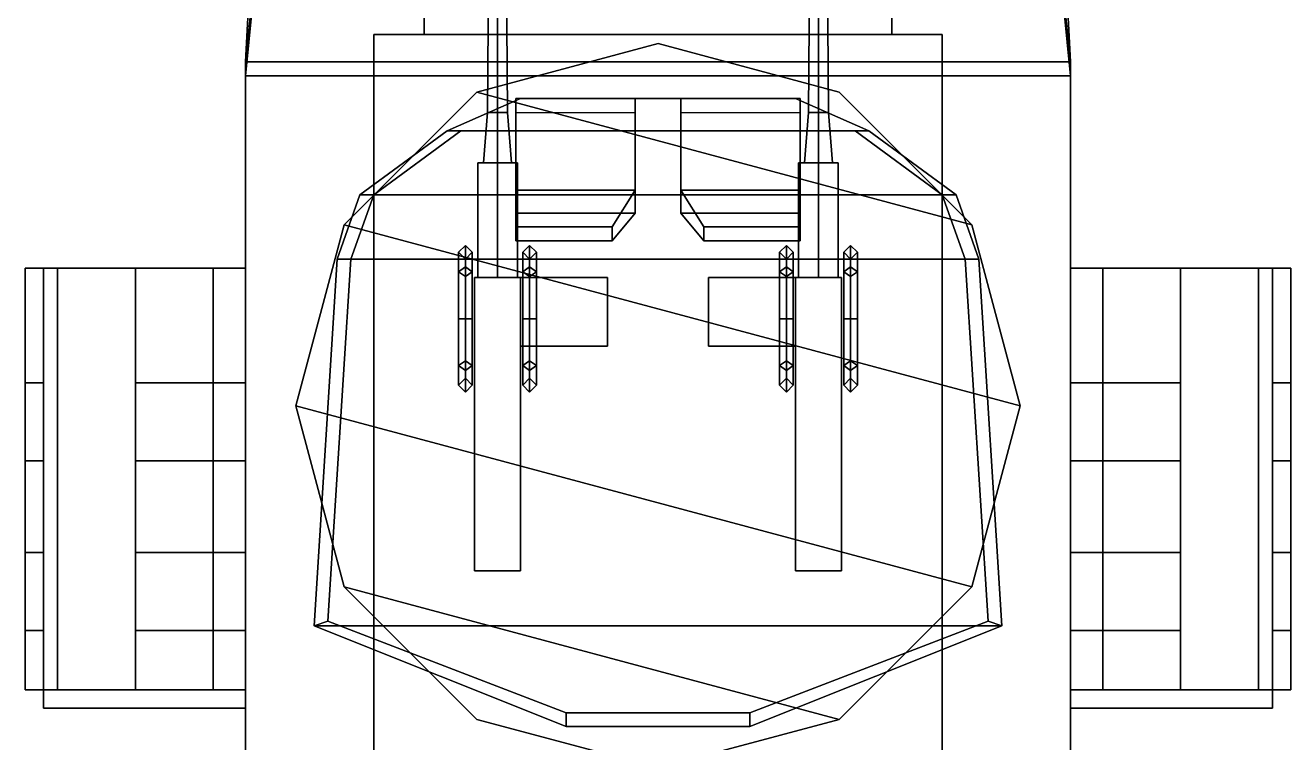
# Model space of a CAD drawing. Header units: millimetres. Extents: x -1.4 to 3, y -2.7 to 19.3.
# Drawn here: x -1.38 to 1.38, y -0.545 to 1.02 of the extents above; entities that cross this region are included whole.
import ezdxf

# ---------------------------------------------------------------- set-up
doc = ezdxf.new("R2010")
doc.units = ezdxf.units.MM
doc.layers.add('gun', color=1, linetype='Continuous')
doc.layers.add('turret', color=2, linetype='Continuous')

msp = doc.modelspace()

# ---------------------------------------------------------------- linework, layer by layer
for points in [[(-0.51, 2.14, 0.42), (-0.51, 1, 0.42), (-0.51, 1, 0.81), (-0.51, 2.59, 0.81)], [(0.51, 1, 0.81), (0.51, 1, 0.42), (0.51, 2.14, 0.42), (0.51, 2.59, 0.81)], [(0.51, 2.14, 0.42), (0.51, 1, 0.42), (-0.51, 1, 0.42), (-0.51, 2.14, 0.42)], [(-0.85, 1.41, 0.81), (-0.85, 1.41, 0.81), (-0.9, 0.94, 1.65), (-0.89, 1.12, 1.74)], [(-0.85, 1.41, 0.81), (-0.9, 0.91, 0.81), (-0.9, 0.91, 1.65), (-0.9, 0.94, 1.65)], [(0.85, 1.41, 0.81), (0.9, 0.91, 0.81), (-0.9, 0.91, 0.81), (-0.85, 1.41, 0.81)], [(0.9, 0.94, 1.65), (0.85, 1.41, 0.81), (0.85, 1.41, 0.81), (0.89, 1.12, 1.74)], [(0.9, 0.91, 1.65), (0.9, 0.91, 0.81), (0.85, 1.41, 0.81), (0.9, 0.94, 1.65)], [(-0.89, 1.12, 1.74), (-0.9, 0.94, 1.65), (0.9, 0.94, 1.65), (0.89, 1.12, 1.74)], [(-0.62, 1, 0.42), (-0.62, -2.11, 0.42), (-0.62, -2.11, 0.81), (-0.62, 1, 0.81)], [(0.62, 1, 0.42), (0.62, -2.11, 0.42), (-0.62, -2.11, 0.42), (-0.62, 1, 0.42)], [(-0.51, 1, 0.42), (-0.62, 1, 0.42), (-0.62, 1, 0.81), (-0.51, 1, 0.81)], [(0.62, 1, 0.42), (0.51, 1, 0.42), (0.51, 1, 0.81), (0.62, 1, 0.81)], [(0.62, -2.11, 0.81), (0.62, -2.11, 0.42), (0.62, 1, 0.42), (0.62, 1, 0.81)], [(-0.9, 0.94, 1.65), (-0.9, -1.03, 1.65), (0.9, -1.03, 1.65), (0.9, 0.94, 1.65)], [(-0.9, 0.91, 0.81), (-0.9, -1.03, 0.81), (-0.9, -1.03, 1.65), (-0.9, 0.91, 1.65)], [(0.9, 0.91, 0.81), (0.9, -1.03, 0.81), (-0.9, -1.03, 0.81), (-0.9, 0.91, 0.81)], [(0.9, -1.03, 1.65), (0.9, -1.03, 0.81), (0.9, 0.91, 0.81), (0.9, 0.91, 1.65)], [(-1.38, 0.49, 1.26), (-1.3097, 0.49, 1.0903), (-1.3097, -0.43, 1.0903), (-1.38, -0.43, 1.26)], [(-1.3097, 0.49, 1.4297), (-1.38, 0.49, 1.26), (-1.38, -0.43, 1.26), (-1.3097, -0.43, 1.4297)], [(-0.9, 0.49, 1.26), (-1.3097, 0.49, 1.0903), (-1.38, 0.49, 1.26), (-0.9703, 0.49, 1.4297)], [(-0.9703, 0.49, 1.4297), (-1.38, 0.49, 1.26), (-1.3097, 0.49, 1.4297), (-1.14, 0.49, 1.5)], [(-1.34, 0.49, 0.93), (-1.34, -0.47, 0.93), (-0.9, -0.47, 0.93), (-0.9, 0.49, 0.93)], [(-0.9, 0.49, 0.52), (-0.9, -0.47, 0.52), (-1.34, -0.47, 0.52), (-1.34, 0.49, 0.52)], [(-0.9, 0.49, 0.93), (-0.9, 0.49, 0.52), (-1.34, 0.49, 0.52), (-1.34, 0.49, 0.93)], [(-1.34, 0.49, 0.52), (-1.34, -0.47, 0.52), (-1.34, -0.47, 0.93), (-1.34, 0.49, 0.93)], [(-1.3097, 0.49, 1.0903), (-1.14, 0.49, 1.02), (-1.14, -0.43, 1.02), (-1.3097, -0.43, 1.0903)], [(-1.14, 0.49, 1.5), (-1.3097, 0.49, 1.4297), (-1.3097, -0.43, 1.4297), (-1.14, -0.43, 1.5)], [(-0.9703, 0.49, 1.0903), (-1.14, 0.49, 1.02), (-1.3097, 0.49, 1.0903), (-0.9, 0.49, 1.26)], [(-1.14, 0.49, 1.02), (-0.9703, 0.49, 1.0903), (-0.9703, -0.43, 1.0903), (-1.14, -0.43, 1.02)], [(-0.9703, 0.49, 1.4297), (-1.14, 0.49, 1.5), (-1.14, -0.43, 1.5), (-0.9703, -0.43, 1.4297)], [(-0.9703, 0.49, 1.0903), (-0.9, 0.49, 1.26), (-0.9, -0.43, 1.26), (-0.9703, -0.43, 1.0903)], [(-0.9, 0.49, 1.26), (-0.9703, 0.49, 1.4297), (-0.9703, -0.43, 1.4297), (-0.9, -0.43, 1.26)], [(-0.9, 0.49, 0.81), (-0.9, -0.47, 0.81), (-0.9, -0.47, 0.52), (-0.9, 0.49, 0.52)], [(1.34, 0.49, 0.93), (1.34, 0.49, 0.52), (0.9, 0.49, 0.52), (0.9, 0.49, 0.93)], [(0.9, 0.49, 0.93), (0.9, -0.47, 0.93), (1.34, -0.47, 0.93), (1.34, 0.49, 0.93)], [(1.34, 0.49, 0.52), (1.34, -0.47, 0.52), (0.9, -0.47, 0.52), (0.9, 0.49, 0.52)], [(0.9, 0.49, 0.52), (0.9, -0.47, 0.52), (0.9, -0.47, 0.81), (0.9, 0.49, 0.81)], [(0.9703, 0.49, 1.4297), (0.9, 0.49, 1.26), (0.9, -0.43, 1.26), (0.9703, -0.43, 1.4297)], [(0.9, 0.49, 1.26), (0.9703, 0.49, 1.0903), (0.9703, -0.43, 1.0903), (0.9, -0.43, 1.26)], [(1.3097, 0.49, 1.4297), (0.9, 0.49, 1.26), (0.9703, 0.49, 1.4297), (1.14, 0.49, 1.5)], [(1.38, 0.49, 1.26), (0.9703, 0.49, 1.0903), (0.9, 0.49, 1.26), (1.3097, 0.49, 1.4297)], [(1.14, 0.49, 1.5), (0.9703, 0.49, 1.4297), (0.9703, -0.43, 1.4297), (1.14, -0.43, 1.5)], [(0.9703, 0.49, 1.0903), (1.14, 0.49, 1.02), (1.14, -0.43, 1.02), (0.9703, -0.43, 1.0903)], [(1.3097, 0.49, 1.0903), (1.14, 0.49, 1.02), (0.9703, 0.49, 1.0903), (1.38, 0.49, 1.26)], [(1.3097, 0.49, 1.4297), (1.14, 0.49, 1.5), (1.14, -0.43, 1.5), (1.3097, -0.43, 1.4297)], [(1.14, 0.49, 1.02), (1.3097, 0.49, 1.0903), (1.3097, -0.43, 1.0903), (1.14, -0.43, 1.02)], [(1.38, 0.49, 1.26), (1.3097, 0.49, 1.4297), (1.3097, -0.43, 1.4297), (1.38, -0.43, 1.26)], [(1.3097, 0.49, 1.0903), (1.38, 0.49, 1.26), (1.38, -0.43, 1.26), (1.3097, -0.43, 1.0903)], [(1.34, -0.47, 0.93), (1.34, -0.47, 0.52), (1.34, 0.49, 0.52), (1.34, 0.49, 0.93)], [(-1.34, 0.24, 0.93), (-1.34, 0.07, 0.93), (-1.38, 0.07, 1.26), (-1.38, 0.24, 1.26)], [(-1.38, 0.24, 1.26), (-1.38, 0.07, 1.26), (-1.34, 0.07, 0.93), (-1.34, 0.24, 0.93)], [(-1.14, 0.24, 1.5), (-1.14, 0.07, 1.5), (-0.9, 0.07, 1.53), (-0.9, 0.24, 1.53)], [(-0.9, 0.24, 1.53), (-0.9, 0.07, 1.53), (-1.14, 0.07, 1.5), (-1.14, 0.24, 1.5)], [(1.14, 0.24, 1.5), (1.14, 0.07, 1.5), (0.9, 0.07, 1.53), (0.9, 0.24, 1.53)], [(0.9, 0.24, 1.53), (0.9, 0.07, 1.53), (1.14, 0.07, 1.5), (1.14, 0.24, 1.5)], [(1.38, 0.24, 1.26), (1.38, 0.07, 1.26), (1.34, 0.07, 0.93), (1.34, 0.24, 0.93)], [(1.34, 0.24, 0.93), (1.34, 0.07, 0.93), (1.38, 0.07, 1.26), (1.38, 0.24, 1.26)], [(-1.38, -0.13, 1.26), (-1.38, -0.3, 1.26), (-1.34, -0.3, 0.93), (-1.34, -0.13, 0.93)], [(-1.34, -0.13, 0.93), (-1.34, -0.3, 0.93), (-1.38, -0.3, 1.26), (-1.38, -0.13, 1.26)], [(-0.9, -0.13, 1.53), (-0.9, -0.3, 1.53), (-1.14, -0.3, 1.5), (-1.14, -0.13, 1.5)], [(-1.14, -0.13, 1.5), (-1.14, -0.3, 1.5), (-0.9, -0.3, 1.53), (-0.9, -0.13, 1.53)], [(1.14, -0.13, 1.5), (1.14, -0.3, 1.5), (0.9, -0.3, 1.53), (0.9, -0.13, 1.53)], [(0.9, -0.13, 1.53), (0.9, -0.3, 1.53), (1.14, -0.3, 1.5), (1.14, -0.13, 1.5)], [(1.38, -0.13, 1.26), (1.38, -0.3, 1.26), (1.34, -0.3, 0.93), (1.34, -0.13, 0.93)], [(1.34, -0.13, 0.93), (1.34, -0.3, 0.93), (1.38, -0.3, 1.26), (1.38, -0.13, 1.26)], [(-0.9703, -0.43, 1.4297), (-1.38, -0.43, 1.26), (-1.3097, -0.43, 1.0903), (-0.9, -0.43, 1.26)], [(-1.14, -0.43, 1.5), (-1.3097, -0.43, 1.4297), (-1.38, -0.43, 1.26), (-0.9703, -0.43, 1.4297)], [(-0.9, -0.43, 1.26), (-1.3097, -0.43, 1.0903), (-1.14, -0.43, 1.02), (-0.9703, -0.43, 1.0903)], [(1.14, -0.43, 1.5), (0.9703, -0.43, 1.4297), (0.9, -0.43, 1.26), (1.3097, -0.43, 1.4297)], [(1.3097, -0.43, 1.4297), (0.9, -0.43, 1.26), (0.9703, -0.43, 1.0903), (1.38, -0.43, 1.26)], [(1.38, -0.43, 1.26), (0.9703, -0.43, 1.0903), (1.14, -0.43, 1.02), (1.3097, -0.43, 1.0903)], [(-1.34, -0.47, 0.93), (-1.34, -0.47, 0.52), (-0.9, -0.47, 0.52), (-0.9, -0.47, 0.93)], [(0.9, -0.47, 0.93), (0.9, -0.47, 0.52), (1.34, -0.47, 0.52), (1.34, -0.47, 0.93)]]:
    msp.add_3dface(points)
at = {"layer": 'gun'}
for points in [[(-0.35, 1.41, 2.05), (-0.3673, 1.41, 2.04), (-0.3717, 0.83, 2.0425), (-0.35, 0.83, 2.055)], [(-0.3673, 1.41, 2.04), (-0.3673, 1.41, 2.02), (-0.3717, 0.83, 2.0175), (-0.3717, 0.83, 2.0425)], [(-0.3673, 1.41, 2.02), (-0.35, 1.41, 2.01), (-0.35, 0.83, 2.005), (-0.3717, 0.83, 2.0175)], [(-0.35, 1.41, 2.01), (-0.3327, 1.41, 2.02), (-0.3283, 0.83, 2.0175), (-0.35, 0.83, 2.005)], [(-0.3327, 1.41, 2.04), (-0.35, 1.41, 2.05), (-0.35, 0.83, 2.055), (-0.3283, 0.83, 2.0425)], [(-0.3327, 1.41, 2.02), (-0.3327, 1.41, 2.04), (-0.3283, 0.83, 2.0425), (-0.3283, 0.83, 2.0175)], [(0.3327, 1.41, 2.02), (0.35, 1.41, 2.01), (0.35, 0.83, 2.005), (0.3283, 0.83, 2.0175)], [(0.3327, 1.41, 2.04), (0.3327, 1.41, 2.02), (0.3283, 0.83, 2.0175), (0.3283, 0.83, 2.0425)], [(0.35, 1.41, 2.05), (0.3327, 1.41, 2.04), (0.3283, 0.83, 2.0425), (0.35, 0.83, 2.055)], [(0.3673, 1.41, 2.04), (0.35, 1.41, 2.05), (0.35, 0.83, 2.055), (0.3717, 0.83, 2.0425)], [(0.35, 1.41, 2.01), (0.3673, 1.41, 2.02), (0.3717, 0.83, 2.0175), (0.35, 0.83, 2.005)], [(0.3673, 1.41, 2.02), (0.3673, 1.41, 2.04), (0.3717, 0.83, 2.0425), (0.3717, 0.83, 2.0175)], [(-0.35, 0.83, 2.055), (-0.3717, 0.83, 2.0425), (-0.3803, 0.72, 2.0475), (-0.35, 0.72, 2.065)], [(-0.3717, 0.83, 2.0425), (-0.3717, 0.83, 2.0175), (-0.3803, 0.72, 2.0125), (-0.3803, 0.72, 2.0475)], [(-0.3717, 0.83, 2.0175), (-0.35, 0.83, 2.005), (-0.35, 0.72, 1.995), (-0.3803, 0.72, 2.0125)], [(-0.35, 0.83, 2.005), (-0.3283, 0.83, 2.0175), (-0.3197, 0.72, 2.0125), (-0.35, 0.72, 1.995)], [(-0.3283, 0.83, 2.0425), (-0.35, 0.83, 2.055), (-0.35, 0.72, 2.065), (-0.3197, 0.72, 2.0475)], [(-0.3283, 0.83, 2.0175), (-0.3283, 0.83, 2.0425), (-0.3197, 0.72, 2.0475), (-0.3197, 0.72, 2.0125)], [(0.3283, 0.83, 2.0175), (0.35, 0.83, 2.005), (0.35, 0.72, 1.995), (0.3197, 0.72, 2.0125)], [(0.35, 0.83, 2.055), (0.3283, 0.83, 2.0425), (0.3197, 0.72, 2.0475), (0.35, 0.72, 2.065)], [(0.3283, 0.83, 2.0425), (0.3283, 0.83, 2.0175), (0.3197, 0.72, 2.0125), (0.3197, 0.72, 2.0475)], [(0.3717, 0.83, 2.0425), (0.35, 0.83, 2.055), (0.35, 0.72, 2.065), (0.3803, 0.72, 2.0475)], [(0.35, 0.83, 2.005), (0.3717, 0.83, 2.0175), (0.3803, 0.72, 2.0125), (0.35, 0.72, 1.995)], [(0.3717, 0.83, 2.0175), (0.3717, 0.83, 2.0425), (0.3803, 0.72, 2.0475), (0.3803, 0.72, 2.0125)], [(-0.35, 0.72, 2.08), (-0.3933, 0.72, 2.055), (-0.3933, 0.47, 2.055), (-0.35, 0.47, 2.08)], [(-0.3933, 0.72, 2.055), (-0.3933, 0.72, 2.005), (-0.3933, 0.47, 2.005), (-0.3933, 0.47, 2.055)], [(-0.3933, 0.72, 2.005), (-0.35, 0.72, 1.98), (-0.35, 0.47, 1.98), (-0.3933, 0.47, 2.005)], [(-0.35, 0.72, 2.065), (-0.3803, 0.72, 2.0475), (-0.3933, 0.72, 2.055), (-0.35, 0.72, 2.08)], [(-0.3803, 0.72, 2.0475), (-0.3803, 0.72, 2.0125), (-0.3933, 0.72, 2.005), (-0.3933, 0.72, 2.055)], [(-0.3803, 0.72, 2.0125), (-0.35, 0.72, 1.995), (-0.35, 0.72, 1.98), (-0.3933, 0.72, 2.005)], [(-0.35, 0.72, 1.98), (-0.3067, 0.72, 2.005), (-0.3067, 0.47, 2.005), (-0.35, 0.47, 1.98)], [(-0.3067, 0.72, 2.055), (-0.35, 0.72, 2.08), (-0.35, 0.47, 2.08), (-0.3067, 0.47, 2.055)], [(-0.3197, 0.72, 2.0475), (-0.35, 0.72, 2.065), (-0.35, 0.72, 2.08), (-0.3067, 0.72, 2.055)], [(-0.35, 0.72, 1.995), (-0.3197, 0.72, 2.0125), (-0.3067, 0.72, 2.005), (-0.35, 0.72, 1.98)], [(-0.3197, 0.72, 2.0125), (-0.3197, 0.72, 2.0475), (-0.3067, 0.72, 2.055), (-0.3067, 0.72, 2.005)], [(-0.3067, 0.72, 2.005), (-0.3067, 0.72, 2.055), (-0.3067, 0.47, 2.055), (-0.3067, 0.47, 2.005)], [(0.3197, 0.72, 2.0125), (0.35, 0.72, 1.995), (0.35, 0.72, 1.98), (0.3067, 0.72, 2.005)], [(0.35, 0.72, 2.065), (0.3197, 0.72, 2.0475), (0.3067, 0.72, 2.055), (0.35, 0.72, 2.08)], [(0.3067, 0.72, 2.005), (0.35, 0.72, 1.98), (0.35, 0.47, 1.98), (0.3067, 0.47, 2.005)], [(0.35, 0.72, 2.08), (0.3067, 0.72, 2.055), (0.3067, 0.47, 2.055), (0.35, 0.47, 2.08)], [(0.3197, 0.72, 2.0475), (0.3197, 0.72, 2.0125), (0.3067, 0.72, 2.005), (0.3067, 0.72, 2.055)], [(0.3067, 0.72, 2.055), (0.3067, 0.72, 2.005), (0.3067, 0.47, 2.005), (0.3067, 0.47, 2.055)], [(0.35, 0.72, 1.995), (0.3803, 0.72, 2.0125), (0.3933, 0.72, 2.005), (0.35, 0.72, 1.98)], [(0.3803, 0.72, 2.0475), (0.35, 0.72, 2.065), (0.35, 0.72, 2.08), (0.3933, 0.72, 2.055)], [(0.3933, 0.72, 2.055), (0.35, 0.72, 2.08), (0.35, 0.47, 2.08), (0.3933, 0.47, 2.055)], [(0.35, 0.72, 1.98), (0.3933, 0.72, 2.005), (0.3933, 0.47, 2.005), (0.35, 0.47, 1.98)], [(0.3803, 0.72, 2.0125), (0.3803, 0.72, 2.0475), (0.3933, 0.72, 2.055), (0.3933, 0.72, 2.005)], [(0.3933, 0.72, 2.005), (0.3933, 0.72, 2.055), (0.3933, 0.47, 2.055), (0.3933, 0.47, 2.005)], [(-0.435, 0.4825, 2.1325), (-0.42, 0.4931, 2.1431), (-0.42, 0.54, 2.03), (-0.435, 0.525, 2.03)], [(-0.435, 0.525, 2.03), (-0.42, 0.54, 2.03), (-0.42, 0.4931, 1.9169), (-0.435, 0.4825, 1.9275)], [(-0.42, 0.4719, 2.1219), (-0.435, 0.4825, 2.1325), (-0.435, 0.525, 2.03), (-0.42, 0.51, 2.03)], [(-0.42, 0.51, 2.03), (-0.435, 0.525, 2.03), (-0.435, 0.4825, 1.9275), (-0.42, 0.4719, 1.9381)], [(-0.42, 0.4931, 2.1431), (-0.405, 0.4825, 2.1325), (-0.405, 0.525, 2.03), (-0.42, 0.54, 2.03)], [(-0.42, 0.54, 2.03), (-0.405, 0.525, 2.03), (-0.405, 0.4825, 1.9275), (-0.42, 0.4931, 1.9169)], [(-0.405, 0.4825, 2.1325), (-0.42, 0.4719, 2.1219), (-0.42, 0.51, 2.03), (-0.405, 0.525, 2.03)], [(-0.405, 0.525, 2.03), (-0.42, 0.51, 2.03), (-0.42, 0.4719, 1.9381), (-0.405, 0.4825, 1.9275)], [(-0.295, 0.4825, 2.1325), (-0.28, 0.4931, 2.1431), (-0.28, 0.54, 2.03), (-0.295, 0.525, 2.03)], [(-0.295, 0.525, 2.03), (-0.28, 0.54, 2.03), (-0.28, 0.4931, 1.9169), (-0.295, 0.4825, 1.9275)], [(-0.28, 0.4719, 2.1219), (-0.295, 0.4825, 2.1325), (-0.295, 0.525, 2.03), (-0.28, 0.51, 2.03)], [(-0.28, 0.51, 2.03), (-0.295, 0.525, 2.03), (-0.295, 0.4825, 1.9275), (-0.28, 0.4719, 1.9381)], [(-0.28, 0.4931, 2.1431), (-0.265, 0.4825, 2.1325), (-0.265, 0.525, 2.03), (-0.28, 0.54, 2.03)], [(-0.28, 0.54, 2.03), (-0.265, 0.525, 2.03), (-0.265, 0.4825, 1.9275), (-0.28, 0.4931, 1.9169)], [(-0.265, 0.4825, 2.1325), (-0.28, 0.4719, 2.1219), (-0.28, 0.51, 2.03), (-0.265, 0.525, 2.03)], [(-0.265, 0.525, 2.03), (-0.28, 0.51, 2.03), (-0.28, 0.4719, 1.9381), (-0.265, 0.4825, 1.9275)], [(0.265, 0.525, 2.03), (0.28, 0.54, 2.03), (0.28, 0.4931, 1.9169), (0.265, 0.4825, 1.9275)], [(0.265, 0.4825, 2.1325), (0.28, 0.4931, 2.1431), (0.28, 0.54, 2.03), (0.265, 0.525, 2.03)], [(0.28, 0.51, 2.03), (0.265, 0.525, 2.03), (0.265, 0.4825, 1.9275), (0.28, 0.4719, 1.9381)], [(0.28, 0.4719, 2.1219), (0.265, 0.4825, 2.1325), (0.265, 0.525, 2.03), (0.28, 0.51, 2.03)], [(0.28, 0.54, 2.03), (0.295, 0.525, 2.03), (0.295, 0.4825, 1.9275), (0.28, 0.4931, 1.9169)], [(0.28, 0.4931, 2.1431), (0.295, 0.4825, 2.1325), (0.295, 0.525, 2.03), (0.28, 0.54, 2.03)], [(0.295, 0.525, 2.03), (0.28, 0.51, 2.03), (0.28, 0.4719, 1.9381), (0.295, 0.4825, 1.9275)], [(0.295, 0.4825, 2.1325), (0.28, 0.4719, 2.1219), (0.28, 0.51, 2.03), (0.295, 0.525, 2.03)], [(0.405, 0.525, 2.03), (0.42, 0.54, 2.03), (0.42, 0.4931, 1.9169), (0.405, 0.4825, 1.9275)], [(0.405, 0.4825, 2.1325), (0.42, 0.4931, 2.1431), (0.42, 0.54, 2.03), (0.405, 0.525, 2.03)], [(0.42, 0.51, 2.03), (0.405, 0.525, 2.03), (0.405, 0.4825, 1.9275), (0.42, 0.4719, 1.9381)], [(0.42, 0.4719, 2.1219), (0.405, 0.4825, 2.1325), (0.405, 0.525, 2.03), (0.42, 0.51, 2.03)], [(0.42, 0.54, 2.03), (0.435, 0.525, 2.03), (0.435, 0.4825, 1.9275), (0.42, 0.4931, 1.9169)], [(0.42, 0.4931, 2.1431), (0.435, 0.4825, 2.1325), (0.435, 0.525, 2.03), (0.42, 0.54, 2.03)], [(0.435, 0.525, 2.03), (0.42, 0.51, 2.03), (0.42, 0.4719, 1.9381), (0.435, 0.4825, 1.9275)], [(0.435, 0.4825, 2.1325), (0.42, 0.4719, 2.1219), (0.42, 0.51, 2.03), (0.435, 0.525, 2.03)], [(-0.435, 0.38, 2.175), (-0.42, 0.38, 2.19), (-0.42, 0.4931, 2.1431), (-0.435, 0.4825, 2.1325)], [(-0.435, 0.4825, 1.9275), (-0.42, 0.4931, 1.9169), (-0.42, 0.38, 1.87), (-0.435, 0.38, 1.885)], [(-0.42, 0.38, 2.16), (-0.435, 0.38, 2.175), (-0.435, 0.4825, 2.1325), (-0.42, 0.4719, 2.1219)], [(-0.42, 0.4719, 1.9381), (-0.435, 0.4825, 1.9275), (-0.435, 0.38, 1.885), (-0.42, 0.38, 1.9)], [(-0.42, 0.38, 2.19), (-0.405, 0.38, 2.175), (-0.405, 0.4825, 2.1325), (-0.42, 0.4931, 2.1431)], [(-0.42, 0.4931, 1.9169), (-0.405, 0.4825, 1.9275), (-0.405, 0.38, 1.885), (-0.42, 0.38, 1.87)], [(-0.405, 0.38, 2.175), (-0.42, 0.38, 2.16), (-0.42, 0.4719, 2.1219), (-0.405, 0.4825, 2.1325)], [(-0.405, 0.4825, 1.9275), (-0.42, 0.4719, 1.9381), (-0.42, 0.38, 1.9), (-0.405, 0.38, 1.885)], [(-0.4, 0.47, 2.09), (-0.4, -0.17, 2.09), (-0.3, -0.17, 2.09), (-0.3, 0.47, 2.09)], [(-0.3, -0.17, 1.86), (-0.4, -0.17, 1.86), (-0.4, 0.47, 1.86), (-0.3, 0.47, 1.86)], [(-0.3, 0.47, 1.86), (-0.4, 0.47, 1.86), (-0.4, 0.47, 2.09), (-0.3, 0.47, 2.09)], [(-0.4, 0.47, 1.86), (-0.4, -0.17, 1.86), (-0.4, -0.17, 2.09), (-0.4, 0.47, 2.09)], [(-0.3, 0.47, 2.09), (-0.3, -0.17, 2.09), (-0.3, -0.17, 1.86), (-0.3, 0.47, 1.86)], [(-0.11, 0.32, 1.94), (-0.3, 0.32, 1.94), (-0.3, 0.47, 1.94), (-0.11, 0.47, 1.94)], [(-0.11, 0.47, 1.94), (-0.3, 0.47, 1.94), (-0.3, 0.47, 2.11), (-0.11, 0.47, 2.11)], [(-0.3, 0.47, 2.11), (-0.3, 0.32, 2.11), (-0.11, 0.32, 2.11), (-0.11, 0.47, 2.11)], [(-0.3, 0.47, 2.09), (-0.3, 0.32, 2.09), (-0.3, 0.32, 2.11), (-0.3, 0.47, 2.11)], [(-0.295, 0.38, 2.175), (-0.28, 0.38, 2.19), (-0.28, 0.4931, 2.1431), (-0.295, 0.4825, 2.1325)], [(-0.295, 0.4825, 1.9275), (-0.28, 0.4931, 1.9169), (-0.28, 0.38, 1.87), (-0.295, 0.38, 1.885)], [(-0.28, 0.38, 2.16), (-0.295, 0.38, 2.175), (-0.295, 0.4825, 2.1325), (-0.28, 0.4719, 2.1219)], [(-0.28, 0.4719, 1.9381), (-0.295, 0.4825, 1.9275), (-0.295, 0.38, 1.885), (-0.28, 0.38, 1.9)], [(-0.28, 0.38, 2.19), (-0.265, 0.38, 2.175), (-0.265, 0.4825, 2.1325), (-0.28, 0.4931, 2.1431)], [(-0.28, 0.4931, 1.9169), (-0.265, 0.4825, 1.9275), (-0.265, 0.38, 1.885), (-0.28, 0.38, 1.87)], [(-0.265, 0.38, 2.175), (-0.28, 0.38, 2.16), (-0.28, 0.4719, 2.1219), (-0.265, 0.4825, 2.1325)], [(-0.265, 0.4825, 1.9275), (-0.28, 0.4719, 1.9381), (-0.28, 0.38, 1.9), (-0.265, 0.38, 1.885)], [(-0.11, 0.47, 2.11), (-0.11, 0.32, 2.11), (-0.11, 0.32, 1.94), (-0.11, 0.47, 1.94)], [(0.11, 0.47, 1.94), (0.11, 0.32, 1.94), (0.11, 0.32, 2.11), (0.11, 0.47, 2.11)], [(0.3, 0.47, 1.94), (0.3, 0.32, 1.94), (0.11, 0.32, 1.94), (0.11, 0.47, 1.94)], [(0.11, 0.47, 2.11), (0.3, 0.47, 2.11), (0.3, 0.47, 1.94), (0.11, 0.47, 1.94)], [(0.11, 0.32, 2.11), (0.3, 0.32, 2.11), (0.3, 0.47, 2.11), (0.11, 0.47, 2.11)], [(0.265, 0.4825, 1.9275), (0.28, 0.4931, 1.9169), (0.28, 0.38, 1.87), (0.265, 0.38, 1.885)], [(0.265, 0.38, 2.175), (0.28, 0.38, 2.19), (0.28, 0.4931, 2.1431), (0.265, 0.4825, 2.1325)], [(0.28, 0.4719, 1.9381), (0.265, 0.4825, 1.9275), (0.265, 0.38, 1.885), (0.28, 0.38, 1.9)], [(0.28, 0.38, 2.16), (0.265, 0.38, 2.175), (0.265, 0.4825, 2.1325), (0.28, 0.4719, 2.1219)], [(0.28, 0.4931, 1.9169), (0.295, 0.4825, 1.9275), (0.295, 0.38, 1.885), (0.28, 0.38, 1.87)], [(0.28, 0.38, 2.19), (0.295, 0.38, 2.175), (0.295, 0.4825, 2.1325), (0.28, 0.4931, 2.1431)], [(0.295, 0.4825, 1.9275), (0.28, 0.4719, 1.9381), (0.28, 0.38, 1.9), (0.295, 0.38, 1.885)], [(0.295, 0.38, 2.175), (0.28, 0.38, 2.16), (0.28, 0.4719, 2.1219), (0.295, 0.4825, 2.1325)], [(0.3, 0.47, 1.86), (0.3, -0.17, 1.86), (0.3, -0.17, 2.09), (0.3, 0.47, 2.09)], [(0.4, -0.17, 1.86), (0.3, -0.17, 1.86), (0.3, 0.47, 1.86), (0.4, 0.47, 1.86)], [(0.3, 0.47, 2.09), (0.3, -0.17, 2.09), (0.4, -0.17, 2.09), (0.4, 0.47, 2.09)], [(0.4, 0.47, 1.86), (0.3, 0.47, 1.86), (0.3, 0.47, 2.09), (0.4, 0.47, 2.09)], [(0.3, 0.32, 2.11), (0.3, 0.32, 2.09), (0.3, 0.47, 2.09), (0.3, 0.47, 2.11)], [(0.4, 0.47, 2.09), (0.4, -0.17, 2.09), (0.4, -0.17, 1.86), (0.4, 0.47, 1.86)], [(0.405, 0.4825, 1.9275), (0.42, 0.4931, 1.9169), (0.42, 0.38, 1.87), (0.405, 0.38, 1.885)], [(0.405, 0.38, 2.175), (0.42, 0.38, 2.19), (0.42, 0.4931, 2.1431), (0.405, 0.4825, 2.1325)], [(0.42, 0.4719, 1.9381), (0.405, 0.4825, 1.9275), (0.405, 0.38, 1.885), (0.42, 0.38, 1.9)], [(0.42, 0.38, 2.16), (0.405, 0.38, 2.175), (0.405, 0.4825, 2.1325), (0.42, 0.4719, 2.1219)], [(0.42, 0.4931, 1.9169), (0.435, 0.4825, 1.9275), (0.435, 0.38, 1.885), (0.42, 0.38, 1.87)], [(0.42, 0.38, 2.19), (0.435, 0.38, 2.175), (0.435, 0.4825, 2.1325), (0.42, 0.4931, 2.1431)], [(0.435, 0.4825, 1.9275), (0.42, 0.4719, 1.9381), (0.42, 0.38, 1.9), (0.435, 0.38, 1.885)], [(0.435, 0.38, 2.175), (0.42, 0.38, 2.16), (0.42, 0.4719, 2.1219), (0.435, 0.4825, 2.1325)], [(-0.42, 0.38, 1.9), (-0.435, 0.38, 1.885), (-0.435, 0.2775, 1.9275), (-0.42, 0.2881, 1.9381)], [(-0.435, 0.38, 1.885), (-0.42, 0.38, 1.87), (-0.42, 0.2669, 1.9169), (-0.435, 0.2775, 1.9275)], [(-0.42, 0.2881, 2.1219), (-0.435, 0.2775, 2.1325), (-0.435, 0.38, 2.175), (-0.42, 0.38, 2.16)], [(-0.435, 0.2775, 2.1325), (-0.42, 0.2669, 2.1431), (-0.42, 0.38, 2.19), (-0.435, 0.38, 2.175)], [(-0.42, 0.38, 1.87), (-0.405, 0.38, 1.885), (-0.405, 0.2775, 1.9275), (-0.42, 0.2669, 1.9169)], [(-0.405, 0.38, 1.885), (-0.42, 0.38, 1.9), (-0.42, 0.2881, 1.9381), (-0.405, 0.2775, 1.9275)], [(-0.42, 0.2669, 2.1431), (-0.405, 0.2775, 2.1325), (-0.405, 0.38, 2.175), (-0.42, 0.38, 2.19)], [(-0.405, 0.2775, 2.1325), (-0.42, 0.2881, 2.1219), (-0.42, 0.38, 2.16), (-0.405, 0.38, 2.175)], [(-0.28, 0.38, 1.9), (-0.295, 0.38, 1.885), (-0.295, 0.2775, 1.9275), (-0.28, 0.2881, 1.9381)], [(-0.295, 0.38, 1.885), (-0.28, 0.38, 1.87), (-0.28, 0.2669, 1.9169), (-0.295, 0.2775, 1.9275)], [(-0.28, 0.2881, 2.1219), (-0.295, 0.2775, 2.1325), (-0.295, 0.38, 2.175), (-0.28, 0.38, 2.16)], [(-0.295, 0.2775, 2.1325), (-0.28, 0.2669, 2.1431), (-0.28, 0.38, 2.19), (-0.295, 0.38, 2.175)], [(-0.28, 0.38, 1.87), (-0.265, 0.38, 1.885), (-0.265, 0.2775, 1.9275), (-0.28, 0.2669, 1.9169)], [(-0.265, 0.38, 1.885), (-0.28, 0.38, 1.9), (-0.28, 0.2881, 1.9381), (-0.265, 0.2775, 1.9275)], [(-0.28, 0.2669, 2.1431), (-0.265, 0.2775, 2.1325), (-0.265, 0.38, 2.175), (-0.28, 0.38, 2.19)], [(-0.265, 0.2775, 2.1325), (-0.28, 0.2881, 2.1219), (-0.28, 0.38, 2.16), (-0.265, 0.38, 2.175)], [(0.265, 0.2775, 2.1325), (0.28, 0.2669, 2.1431), (0.28, 0.38, 2.19), (0.265, 0.38, 2.175)], [(0.28, 0.2881, 2.1219), (0.265, 0.2775, 2.1325), (0.265, 0.38, 2.175), (0.28, 0.38, 2.16)], [(0.265, 0.38, 1.885), (0.28, 0.38, 1.87), (0.28, 0.2669, 1.9169), (0.265, 0.2775, 1.9275)], [(0.28, 0.38, 1.9), (0.265, 0.38, 1.885), (0.265, 0.2775, 1.9275), (0.28, 0.2881, 1.9381)], [(0.295, 0.2775, 2.1325), (0.28, 0.2881, 2.1219), (0.28, 0.38, 2.16), (0.295, 0.38, 2.175)], [(0.28, 0.2669, 2.1431), (0.295, 0.2775, 2.1325), (0.295, 0.38, 2.175), (0.28, 0.38, 2.19)], [(0.295, 0.38, 1.885), (0.28, 0.38, 1.9), (0.28, 0.2881, 1.9381), (0.295, 0.2775, 1.9275)], [(0.28, 0.38, 1.87), (0.295, 0.38, 1.885), (0.295, 0.2775, 1.9275), (0.28, 0.2669, 1.9169)], [(0.405, 0.2775, 2.1325), (0.42, 0.2669, 2.1431), (0.42, 0.38, 2.19), (0.405, 0.38, 2.175)], [(0.42, 0.2881, 2.1219), (0.405, 0.2775, 2.1325), (0.405, 0.38, 2.175), (0.42, 0.38, 2.16)], [(0.405, 0.38, 1.885), (0.42, 0.38, 1.87), (0.42, 0.2669, 1.9169), (0.405, 0.2775, 1.9275)], [(0.42, 0.38, 1.9), (0.405, 0.38, 1.885), (0.405, 0.2775, 1.9275), (0.42, 0.2881, 1.9381)], [(0.435, 0.2775, 2.1325), (0.42, 0.2881, 2.1219), (0.42, 0.38, 2.16), (0.435, 0.38, 2.175)], [(0.42, 0.2669, 2.1431), (0.435, 0.2775, 2.1325), (0.435, 0.38, 2.175), (0.42, 0.38, 2.19)], [(0.435, 0.38, 1.885), (0.42, 0.38, 1.9), (0.42, 0.2881, 1.9381), (0.435, 0.2775, 1.9275)], [(0.42, 0.38, 1.87), (0.435, 0.38, 1.885), (0.435, 0.2775, 1.9275), (0.42, 0.2669, 1.9169)], [(-0.11, 0.32, 2.11), (-0.3, 0.32, 2.11), (-0.3, 0.32, 1.94), (-0.11, 0.32, 1.94)], [(0.11, 0.32, 1.94), (0.3, 0.32, 1.94), (0.3, 0.32, 2.11), (0.11, 0.32, 2.11)], [(-0.42, 0.2881, 1.9381), (-0.435, 0.2775, 1.9275), (-0.435, 0.235, 2.03), (-0.42, 0.25, 2.03)], [(-0.42, 0.25, 2.03), (-0.435, 0.235, 2.03), (-0.435, 0.2775, 2.1325), (-0.42, 0.2881, 2.1219)], [(-0.435, 0.2775, 1.9275), (-0.42, 0.2669, 1.9169), (-0.42, 0.22, 2.03), (-0.435, 0.235, 2.03)], [(-0.435, 0.235, 2.03), (-0.42, 0.22, 2.03), (-0.42, 0.2669, 2.1431), (-0.435, 0.2775, 2.1325)], [(-0.405, 0.2775, 1.9275), (-0.42, 0.2881, 1.9381), (-0.42, 0.25, 2.03), (-0.405, 0.235, 2.03)], [(-0.405, 0.235, 2.03), (-0.42, 0.25, 2.03), (-0.42, 0.2881, 2.1219), (-0.405, 0.2775, 2.1325)], [(-0.42, 0.2669, 1.9169), (-0.405, 0.2775, 1.9275), (-0.405, 0.235, 2.03), (-0.42, 0.22, 2.03)], [(-0.42, 0.22, 2.03), (-0.405, 0.235, 2.03), (-0.405, 0.2775, 2.1325), (-0.42, 0.2669, 2.1431)], [(-0.28, 0.2881, 1.9381), (-0.295, 0.2775, 1.9275), (-0.295, 0.235, 2.03), (-0.28, 0.25, 2.03)], [(-0.28, 0.25, 2.03), (-0.295, 0.235, 2.03), (-0.295, 0.2775, 2.1325), (-0.28, 0.2881, 2.1219)], [(-0.295, 0.2775, 1.9275), (-0.28, 0.2669, 1.9169), (-0.28, 0.22, 2.03), (-0.295, 0.235, 2.03)], [(-0.295, 0.235, 2.03), (-0.28, 0.22, 2.03), (-0.28, 0.2669, 2.1431), (-0.295, 0.2775, 2.1325)], [(-0.265, 0.2775, 1.9275), (-0.28, 0.2881, 1.9381), (-0.28, 0.25, 2.03), (-0.265, 0.235, 2.03)], [(-0.265, 0.235, 2.03), (-0.28, 0.25, 2.03), (-0.28, 0.2881, 2.1219), (-0.265, 0.2775, 2.1325)], [(-0.28, 0.2669, 1.9169), (-0.265, 0.2775, 1.9275), (-0.265, 0.235, 2.03), (-0.28, 0.22, 2.03)], [(-0.28, 0.22, 2.03), (-0.265, 0.235, 2.03), (-0.265, 0.2775, 2.1325), (-0.28, 0.2669, 2.1431)], [(0.28, 0.25, 2.03), (0.265, 0.235, 2.03), (0.265, 0.2775, 2.1325), (0.28, 0.2881, 2.1219)], [(0.28, 0.2881, 1.9381), (0.265, 0.2775, 1.9275), (0.265, 0.235, 2.03), (0.28, 0.25, 2.03)], [(0.265, 0.235, 2.03), (0.28, 0.22, 2.03), (0.28, 0.2669, 2.1431), (0.265, 0.2775, 2.1325)], [(0.265, 0.2775, 1.9275), (0.28, 0.2669, 1.9169), (0.28, 0.22, 2.03), (0.265, 0.235, 2.03)], [(0.295, 0.235, 2.03), (0.28, 0.25, 2.03), (0.28, 0.2881, 2.1219), (0.295, 0.2775, 2.1325)], [(0.295, 0.2775, 1.9275), (0.28, 0.2881, 1.9381), (0.28, 0.25, 2.03), (0.295, 0.235, 2.03)], [(0.28, 0.22, 2.03), (0.295, 0.235, 2.03), (0.295, 0.2775, 2.1325), (0.28, 0.2669, 2.1431)], [(0.28, 0.2669, 1.9169), (0.295, 0.2775, 1.9275), (0.295, 0.235, 2.03), (0.28, 0.22, 2.03)], [(0.42, 0.25, 2.03), (0.405, 0.235, 2.03), (0.405, 0.2775, 2.1325), (0.42, 0.2881, 2.1219)], [(0.42, 0.2881, 1.9381), (0.405, 0.2775, 1.9275), (0.405, 0.235, 2.03), (0.42, 0.25, 2.03)], [(0.405, 0.235, 2.03), (0.42, 0.22, 2.03), (0.42, 0.2669, 2.1431), (0.405, 0.2775, 2.1325)], [(0.405, 0.2775, 1.9275), (0.42, 0.2669, 1.9169), (0.42, 0.22, 2.03), (0.405, 0.235, 2.03)], [(0.435, 0.235, 2.03), (0.42, 0.25, 2.03), (0.42, 0.2881, 2.1219), (0.435, 0.2775, 2.1325)], [(0.435, 0.2775, 1.9275), (0.42, 0.2881, 1.9381), (0.42, 0.25, 2.03), (0.435, 0.235, 2.03)], [(0.42, 0.22, 2.03), (0.435, 0.235, 2.03), (0.435, 0.2775, 2.1325), (0.42, 0.2669, 2.1431)], [(0.42, 0.2669, 1.9169), (0.435, 0.2775, 1.9275), (0.435, 0.235, 2.03), (0.42, 0.22, 2.03)], [(-0.3, -0.17, 2.09), (-0.4, -0.17, 2.09), (-0.4, -0.17, 1.86), (-0.3, -0.17, 1.86)], [(0.4, -0.17, 2.09), (0.3, -0.17, 2.09), (0.3, -0.17, 1.86), (0.4, -0.17, 1.86)]]:
    msp.add_3dface(points, dxfattribs=at)
at = {"layer": 'turret'}
for points in [[(0, 0.98, 1.65), (-0.395, 0.8742, 1.65), (-0.395, 0.8742, 1.81), (0, 0.98, 1.81)], [(-0.395, 0.8742, 1.81), (0.6842, 0.585, 1.81), (0.395, 0.8742, 1.81), (0, 0.98, 1.81)], [(0.395, 0.8742, 1.65), (0, 0.98, 1.65), (0, 0.98, 1.81), (0.395, 0.8742, 1.81)], [(-0.395, 0.8742, 1.65), (-0.6842, 0.585, 1.65), (-0.6842, 0.585, 1.81), (-0.395, 0.8742, 1.81)], [(-0.6842, 0.585, 1.81), (0.79, 0.19, 1.81), (0.6842, 0.585, 1.81), (-0.395, 0.8742, 1.81)], [(-0.3, 0.86, 1.81), (-0.46, 0.79, 1.81), (-0.46, 0.79, 1.95), (-0.3, 0.86, 1.93)], [(-0.3, 0.86, 1.93), (-0.46, 0.79, 1.95), (0.46, 0.79, 1.95), (0.3, 0.86, 1.93)], [(-0.05, 0.66, 2.23), (-0.05, 0.86, 1.93), (-0.31, 0.86, 1.93), (-0.31, 0.66, 2.23)], [(-0.31, 0.66, 2.23), (-0.31, 0.86, 1.93), (-0.31, 0.83, 1.93), (-0.31, 0.61, 2.23)], [(0.3, 0.86, 1.93), (0.3, 0.86, 1.81), (-0.3, 0.86, 1.81), (-0.3, 0.86, 1.93)], [(-0.05, 0.61, 2.23), (-0.05, 0.83, 1.93), (-0.05, 0.86, 1.93), (-0.05, 0.66, 2.23)], [(0.31, 0.66, 2.23), (0.31, 0.86, 1.93), (0.05, 0.86, 1.93), (0.05, 0.66, 2.23)], [(0.05, 0.66, 2.23), (0.05, 0.86, 1.93), (0.05, 0.83, 1.93), (0.05, 0.61, 2.23)], [(0.46, 0.79, 1.95), (0.46, 0.79, 1.81), (0.3, 0.86, 1.81), (0.3, 0.86, 1.93)], [(0.31, 0.61, 2.23), (0.31, 0.83, 1.93), (0.31, 0.86, 1.93), (0.31, 0.66, 2.23)], [(0.6842, 0.585, 1.65), (0.395, 0.8742, 1.65), (0.395, 0.8742, 1.81), (0.6842, 0.585, 1.81)], [(-0.31, 0.61, 2.23), (-0.31, 0.83, 1.93), (-0.05, 0.83, 1.93), (-0.05, 0.61, 2.23)], [(0.05, 0.61, 2.23), (0.05, 0.83, 1.93), (0.31, 0.83, 1.93), (0.31, 0.61, 2.23)], [(-0.46, 0.79, 1.81), (-0.65, 0.65, 1.81), (-0.65, 0.65, 2.25), (-0.46, 0.79, 2.25)], [(-0.46, 0.79, 2.25), (-0.65, 0.65, 2.25), (-0.62, 0.65, 2.25), (-0.43, 0.79, 2.25)], [(-0.43, 0.79, 1.95), (-0.62, 0.65, 1.95), (0.62, 0.65, 1.95), (0.43, 0.79, 1.95)], [(-0.62, 0.65, 2.25), (-0.62, 0.65, 1.95), (-0.43, 0.79, 1.95), (-0.43, 0.79, 2.25)], [(-0.43, 0.79, 1.95), (-0.46, 0.79, 1.95), (-0.46, 0.79, 2.25), (-0.43, 0.79, 2.25)], [(0.43, 0.79, 1.95), (0.62, 0.65, 1.95), (0.62, 0.65, 2.25), (0.43, 0.79, 2.25)], [(0.43, 0.79, 2.25), (0.62, 0.65, 2.25), (0.65, 0.65, 2.25), (0.46, 0.79, 2.25)], [(0.43, 0.79, 1.95), (0.43, 0.79, 2.25), (0.46, 0.79, 2.25), (0.46, 0.79, 1.95)], [(0.65, 0.65, 2.25), (0.65, 0.65, 1.81), (0.46, 0.79, 1.81), (0.46, 0.79, 2.25)], [(-0.5328, 0.7364, 1.81), (-0.6192, 0.65, 1.81), (-0.65, 0.65, 1.81), (-0.5328, 0.7364, 1.81)], [(0.5328, 0.7364, 1.81), (0.65, 0.65, 1.81), (0.6192, 0.65, 1.81), (0.5328, 0.7364, 1.81)], [(-0.65, 0.65, 1.81), (-0.7, 0.51, 1.81), (-0.7, 0.51, 2.25), (-0.65, 0.65, 2.25)], [(0.65, 0.65, 1.81), (0.7, 0.51, 1.81), (-0.7, 0.51, 1.81), (-0.65, 0.65, 1.81)], [(-0.65, 0.65, 2.25), (-0.7, 0.51, 2.25), (-0.67, 0.51, 2.25), (-0.62, 0.65, 2.25)], [(-0.67, 0.51, 2.25), (-0.67, 0.51, 1.81), (-0.62, 0.65, 1.81), (-0.62, 0.65, 2.25)], [(-0.62, 0.65, 1.95), (-0.62, 0.65, 1.81), (0.62, 0.65, 1.81), (0.62, 0.65, 1.95)], [(-0.1, 0.58, 2.33), (-0.05, 0.66, 2.23), (-0.31, 0.66, 2.23), (-0.31, 0.58, 2.33)], [(-0.31, 0.58, 2.33), (-0.31, 0.66, 2.23), (-0.31, 0.61, 2.23), (-0.31, 0.55, 2.3)], [(-0.1, 0.55, 2.3), (-0.05, 0.61, 2.23), (-0.05, 0.66, 2.23), (-0.1, 0.58, 2.33)], [(0.31, 0.58, 2.33), (0.31, 0.66, 2.23), (0.05, 0.66, 2.23), (0.1, 0.58, 2.33)], [(0.1, 0.58, 2.33), (0.05, 0.66, 2.23), (0.05, 0.61, 2.23), (0.1, 0.55, 2.3)], [(0.31, 0.55, 2.3), (0.31, 0.61, 2.23), (0.31, 0.66, 2.23), (0.31, 0.58, 2.33)], [(0.62, 0.65, 1.81), (0.67, 0.51, 1.81), (0.67, 0.51, 2.25), (0.62, 0.65, 2.25)], [(0.62, 0.65, 2.25), (0.67, 0.51, 2.25), (0.7, 0.51, 2.25), (0.65, 0.65, 2.25)], [(0.7, 0.51, 2.25), (0.7, 0.51, 1.81), (0.65, 0.65, 1.81), (0.65, 0.65, 2.25)], [(-0.31, 0.55, 2.3), (-0.31, 0.61, 2.23), (-0.05, 0.61, 2.23), (-0.1, 0.55, 2.3)], [(0.1, 0.55, 2.3), (0.05, 0.61, 2.23), (0.31, 0.61, 2.23), (0.31, 0.55, 2.3)], [(-0.6842, 0.585, 1.65), (-0.79, 0.19, 1.65), (-0.79, 0.19, 1.81), (-0.6842, 0.585, 1.81)], [(-0.79, 0.19, 1.81), (0.6842, -0.205, 1.81), (0.79, 0.19, 1.81), (-0.6842, 0.585, 1.81)], [(-0.1, 0.55, 2.3), (-0.1, 0.58, 2.33), (-0.31, 0.58, 2.33), (-0.31, 0.55, 2.3)], [(0.31, 0.55, 2.3), (0.31, 0.58, 2.33), (0.1, 0.58, 2.33), (0.1, 0.55, 2.3)], [(0.79, 0.19, 1.65), (0.6842, 0.585, 1.65), (0.6842, 0.585, 1.81), (0.79, 0.19, 1.81)], [(-0.7, 0.51, 1.81), (-0.75, -0.29, 1.81), (-0.75, -0.29, 2.25), (-0.7, 0.51, 2.25)], [(0.7, 0.51, 1.81), (0.75, -0.29, 1.81), (-0.75, -0.29, 1.81), (-0.7, 0.51, 1.81)], [(-0.7, 0.51, 2.25), (-0.75, -0.29, 2.25), (-0.72, -0.28, 2.25), (-0.67, 0.51, 2.25)], [(-0.72, -0.28, 2.25), (-0.72, -0.28, 1.81), (-0.67, 0.51, 1.81), (-0.67, 0.51, 2.25)], [(0.67, 0.51, 1.81), (0.72, -0.28, 1.81), (0.72, -0.28, 2.25), (0.67, 0.51, 2.25)], [(0.67, 0.51, 2.25), (0.72, -0.28, 2.25), (0.75, -0.29, 2.25), (0.7, 0.51, 2.25)], [(0.75, -0.29, 2.25), (0.75, -0.29, 1.81), (0.7, 0.51, 1.81), (0.7, 0.51, 2.25)], [(-0.79, 0.19, 1.65), (-0.6842, -0.205, 1.65), (-0.6842, -0.205, 1.81), (-0.79, 0.19, 1.81)], [(-0.6842, -0.205, 1.81), (0.395, -0.4942, 1.81), (0.6842, -0.205, 1.81), (-0.79, 0.19, 1.81)], [(0.6842, -0.205, 1.65), (0.79, 0.19, 1.65), (0.79, 0.19, 1.81), (0.6842, -0.205, 1.81)], [(-0.6842, -0.205, 1.65), (-0.395, -0.4942, 1.65), (-0.395, -0.4942, 1.81), (-0.6842, -0.205, 1.81)], [(-0.395, -0.4942, 1.81), (0, -0.6, 1.81), (0.395, -0.4942, 1.81), (-0.6842, -0.205, 1.81)], [(0.395, -0.4942, 1.65), (0.6842, -0.205, 1.65), (0.6842, -0.205, 1.81), (0.395, -0.4942, 1.81)], [(-0.75, -0.29, 2.25), (-0.2, -0.51, 2.33), (-0.2, -0.48, 2.33), (-0.72, -0.28, 2.25)], [(-0.75, -0.29, 1.81), (-0.2, -0.51, 1.81), (-0.2, -0.51, 2.33), (-0.75, -0.29, 2.25)], [(0.75, -0.29, 1.81), (0.2, -0.51, 1.81), (-0.2, -0.51, 1.81), (-0.75, -0.29, 1.81)], [(-0.2, -0.48, 1.81), (-0.72, -0.28, 1.81), (-0.72, -0.28, 2.25), (-0.2, -0.48, 2.33)], [(0.72, -0.28, 1.81), (0.2, -0.48, 1.81), (0.2, -0.48, 2.33), (0.72, -0.28, 2.25)], [(0.72, -0.28, 2.25), (0.2, -0.48, 2.33), (0.2, -0.51, 2.33), (0.75, -0.29, 2.25)], [(0.2, -0.51, 2.33), (0.2, -0.51, 1.81), (0.75, -0.29, 1.81), (0.75, -0.29, 2.25)], [(-0.395, -0.4942, 1.65), (0, -0.6, 1.65), (0, -0.6, 1.81), (-0.395, -0.4942, 1.81)], [(0.2, -0.48, 1.81), (-0.2, -0.48, 1.81), (-0.2, -0.48, 2.33), (0.2, -0.48, 2.33)], [(0.2, -0.48, 2.33), (-0.2, -0.48, 2.33), (-0.2, -0.51, 2.33), (0.2, -0.51, 2.33)], [(0, -0.6, 1.65), (0.395, -0.4942, 1.65), (0.395, -0.4942, 1.81), (0, -0.6, 1.81)], [(-0.2, -0.51, 2.33), (-0.2, -0.51, 1.81), (0.2, -0.51, 1.81), (0.2, -0.51, 2.33)]]:
    msp.add_3dface(points, dxfattribs=at)

doc.saveas('drawing.dxf')
